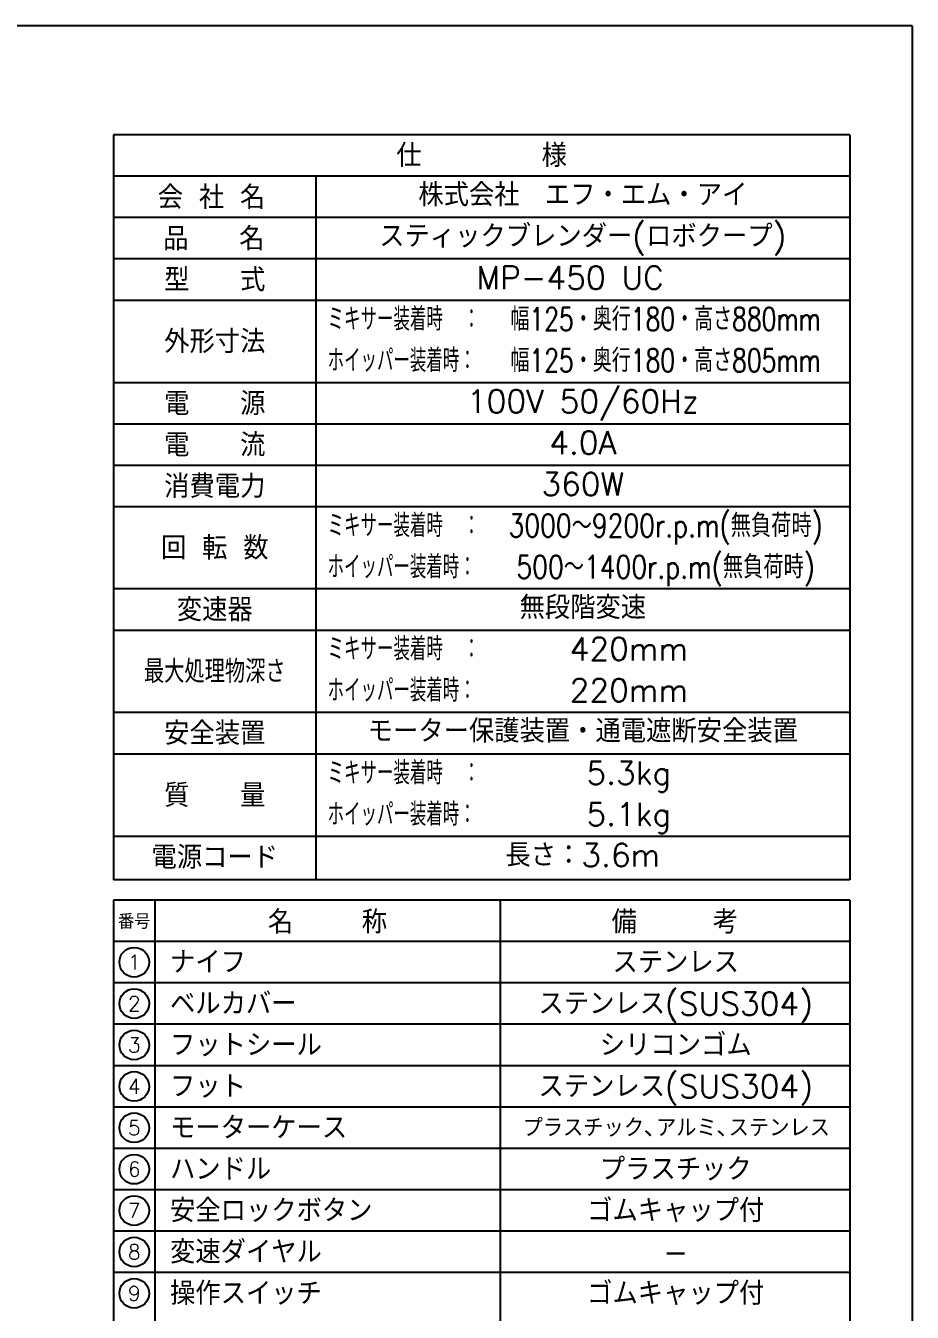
# Model space of a CAD drawing. Extents: x 115 to 2025, y 0 to 1377.
# Drawn here: x 1543 to 2025, y 677 to 1377 of the extents above; entities that cross this region are included whole.
import ezdxf
from ezdxf.enums import TextEntityAlignment as Align

# ---------------------------------------------------------------- set-up
doc = ezdxf.new("R2010")
doc.units = 0
doc.layers.add('SIYOU', color=7, linetype='CONTINUOUS')
doc.layers.add('WAKU', color=7, linetype='CONTINUOUS')
doc.styles.get("Standard").update_dxf_attribs({"font": 'romans.shx', "bigfont": 'extfont.shx'})

msp = doc.modelspace()

# ---------------------------------------------------------------- linework, layer by layer
at = {"layer": 'SIYOU', "color": 6}
for p, q in [((1991.01, 1317.5), (1591.01, 1317.5)), ((1591.01, 1317.5), (1591.01, 912.55)), ((1991.01, 1317.5), (1991.01, 912.55)), ((1991.01, 1227.48), (1591.01, 1227.48)), ((1991.01, 912.55), (1591.01, 912.55)), ((1591.01, 901.47), (1591.01, 451.48)), ((1991.01, 901.47), (1591.01, 901.47)), ((1991.01, 901.47), (1991.01, 451.48))]:
    msp.add_line(p, q, dxfattribs=at)
at = {"layer": 'SIYOU', "color": 7}
for p, q in [((1991.01, 1295), (1591.01, 1295)), ((1701.01, 1295), (1701.01, 912.55)), ((1991.01, 1272.5), (1591.01, 1272.5)), ((1991.01, 1250), (1591.01, 1250)), ((1991.01, 1182.72), (1591.01, 1182.72)), ((1991.01, 1160.25), (1591.01, 1160.25)), ((1991.01, 1137.75), (1591.01, 1137.75)), ((1991.01, 1115.27), (1591.01, 1115.27)), ((1991.01, 1070.69), (1591.01, 1070.69)), ((1991.01, 1047.95), (1591.01, 1047.95)), ((1991.01, 1003.54), (1591.01, 1003.54)), ((1991.01, 980.79), (1591.01, 980.79)), ((1991.01, 936.12), (1591.01, 936.12)), ((1613.51, 901.47), (1613.51, 451.48)), ((1801.01, 901.47), (1801.01, 451.48)), ((1991.01, 878.97), (1591.01, 878.97)), ((1991.01, 856.47), (1591.01, 856.47)), ((1991.01, 833.97), (1591.01, 833.97)), ((1991.01, 811.48), (1591.01, 811.48)), ((1991.01, 788.98), (1591.01, 788.98)), ((1991.01, 766.48), (1591.01, 766.48)), ((1991.01, 743.98), (1591.01, 743.98)), ((1991.01, 721.48), (1591.01, 721.48)), ((1991.01, 698.98), (1591.01, 698.98))]:
    msp.add_line(p, q, dxfattribs=at)
at = {"layer": 'SIYOU'}
for centre in [(1602.26, 867.72), (1602.26, 845.22), (1602.26, 822.72), (1602.26, 800.23), (1602.26, 777.73), (1602.26, 755.23), (1602.26, 732.73), (1602.26, 710.23), (1602.26, 687.73)]:
    msp.add_circle(centre, 8.04, dxfattribs=at)
at = {"layer": 'WAKU', "color": 6}
for q in [(115, 1376.75), (2025, 0)]:
    msp.add_line((2025, 1376.75), q, dxfattribs=at)

# ---------------------------------------------------------------- texts
at = {"layer": 'SIYOU'}
for s, p in [('仕       様', (1791.01, 1306.25)), ('会 社 名', (1644.28, 1283.46)), ('品\u3000\u3000名', (1645.53, 1260.96)), ('型\u3000\u3000式', (1646.04, 1238.61)), ('外形寸法', (1646.04, 1205.07)), ('電\u3000\u3000源', (1646.04, 1171.35)), ('電\u3000\u3000流', (1646.04, 1148.87)), ('消費電力', (1646.04, 1126.37)), ('回 転 数', (1646.04, 1092.86)), ('変速器', (1646.04, 1059.31)), ('安全装置', (1646.04, 992.15)), ('質\u3000\u3000量', (1646.04, 958.38)), ('電源コード', (1646.04, 924.74))]:
    msp.add_text(s, height=12.5, dxfattribs=at).set_placement(p, align=Align.MIDDLE_CENTER)
at = {"layer": 'SIYOU', "color": 1}
for s, height, p in [('株式会社\u3000エフ・エム・アイ', 12.5, (1846.01, 1284.86)), ('スティックブレンダー(ロボクープ)', 12.5, (1846.01, 1262.36)), ('MP-450 UC\u3000', 12.5, (1846.01, 1239.84)), ('100V 50/60Hz', 12.5, (1846.01, 1172.58)), ('4.0A', 12.5, (1846.01, 1150.1)), ('360W', 12.5, (1846.01, 1127.6)), ('無段階変速', 12.5, (1846.01, 1060.54)), ('420mm', 12.5, (1871.01, 1038.04)), ('220mm', 12.5, (1871.01, 1015.57)), ('モーター保護装置・通電遮断安全装置', 12.5, (1846.01, 993.38)), ('5.3kg', 12.5, (1871.01, 970.62)), ('5.1kg', 12.5, (1871.01, 948.15)), ('長さ：3.6m', 12.5, (1846.01, 925.96)), ('ステンレス', 12.5, (1896.49, 867.73)), ('ステンレス(SUS304)', 12.5, (1896.49, 845.23)), ('シリコンゴム', 12.5, (1896.49, 822.73)), ('ステンレス(SUS304)', 12.5, (1896.49, 800.25)), ('プラスチック､アルミ､ステンレス', 10, (1896.78, 777.78)), ('プラスチック', 12.5, (1896.49, 755.25)), ('ゴムキャップ付', 12.5, (1896.49, 732.75)), ('-', 12.5, (1896.49, 710.25)), ('ゴムキャップ付', 12.5, (1896.49, 687.76))]:
    msp.add_text(s, height=height, dxfattribs=at).set_placement(p, align=Align.MIDDLE_CENTER)
at = {"layer": 'SIYOU', "color": 1, "width": 0.65}
for s, p in [('ミキサー装着時  ：', (1707.35, 1217.31)), ('ホイッパー装着時：', (1707.35, 1194.84)), ('ミキサー装着時  ：', (1707.35, 1105.1)), ('ホイッパー装着時：', (1707.35, 1082.63)), ('ミキサー装着時  ：', (1707.35, 1038.04)), ('ホイッパー装着時：', (1707.35, 1015.57)), ('ミキサー装着時  ：', (1707.35, 970.62)), ('ホイッパー装着時：', (1707.35, 948.15))]:
    msp.add_text(s, height=12.5, dxfattribs=at).set_placement(p, align=Align.MIDDLE_LEFT)
at = {"layer": 'SIYOU', "color": 1}
for s, width, p in [('幅125・奥行180・高さ880mm', 0.75, (1891.01, 1217.31)), ('幅125・奥行180・高さ805mm', 0.75, (1891.01, 1194.84)), ('3000～9200r.p.m(無負荷時)', 0.8, (1891.01, 1105.1)), ('500～1400r.p.m(無負荷時)', 0.8, (1891.01, 1082.63))]:
    msp.add_text(s, height=12.5, dxfattribs=dict(at, width=width)).set_placement(p, align=Align.MIDDLE_CENTER)
at = {"layer": 'SIYOU', "width": 0.8}
msp.add_text('最大処理物深さ', height=12.5, dxfattribs=at).set_placement((1646.04, 1025.8), align=Align.MIDDLE_CENTER)
at = {"layer": 'SIYOU'}
for s, height, p in [('名    称', 12.5, (1707.26, 890.22)), ('備\u3000\u3000\u3000考', 12.5, (1896.01, 890.22)), ('番号', 8.036, (1602.26, 890.22)), ('1', 8.04, (1602.26, 867.72)), ('2', 8.04, (1602.26, 845.22)), ('3', 8.04, (1602.26, 822.72)), ('4', 8.04, (1602.26, 800.23)), ('5', 8.04, (1602.26, 777.73)), ('6', 8.04, (1602.26, 755.23)), ('7', 8.04, (1602.26, 732.73)), ('8', 8.04, (1602.26, 710.23)), ('9', 8.04, (1602.26, 687.73))]:
    msp.add_text(s, height=height, dxfattribs=at).set_placement(p, align=Align.MIDDLE)
at = {"layer": 'SIYOU', "color": 1}
for s, p in [('ナイフ', (1621.72, 867.72)), ('ベルカバー', (1621.72, 845.22)), ('フットシール', (1621.72, 822.72)), ('フット', (1621.72, 800.22)), ('モーターケース', (1621.72, 777.73)), ('ハンドル', (1621.72, 755.23)), ('安全ロックボタン', (1621.72, 732.72)), ('変速ダイヤル', (1621.72, 710.23)), ('操作スイッチ', (1621.72, 687.73))]:
    msp.add_text(s, height=12.5, dxfattribs=at).set_placement(p, align=Align.MIDDLE_LEFT)

doc.saveas('drawing.dxf')
